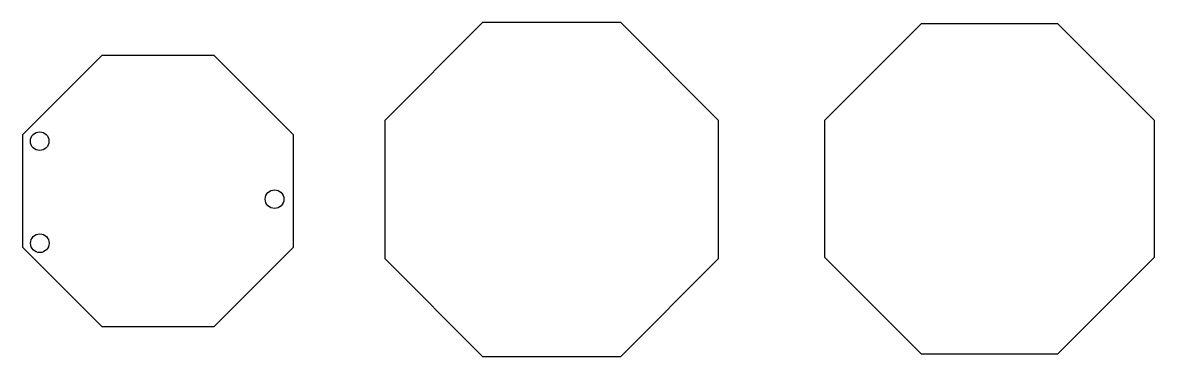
# Model space of a CAD drawing. Extents: x 1523 to 11612, y -265 to 2711.
import ezdxf

# ---------------------------------------------------------------- set-up
doc = ezdxf.new("R2010")
doc.units = 9
doc.header["$MEASUREMENT"] = 0

msp = doc.modelspace()

# ---------------------------------------------------------------- linework, layer by layer
for p, q in [((5624, 2711), (4752, 1839)), ((6856, 2711), (5624, 2711)), ((7728, 1839), (6856, 2711)), ((9533, 2699), (8671, 1838)), ((10751, 2699), (9533, 2699)), ((11612, 1838), (10751, 2699)), ((2230, 2417), (1523, 1710)), ((3230, 2417), (2230, 2417)), ((3937, 1710), (3230, 2417)), ((4752, 1839), (4752, 607)), ((7728, 607), (7728, 1839)), ((8671, 1838), (8671, 620)), ((11612, 620), (11612, 1838)), ((1523, 1710), (1523, 710)), ((3937, 710), (3937, 1710)), ((1523, 710), (2230, 3)), ((3230, 3), (3937, 710)), ((4752, 607), (5624, -265)), ((6856, -265), (7728, 607)), ((8671, 620), (9533, -242)), ((10751, -242), (11612, 620)), ((2230, 3), (3230, 3)), ((5624, -265), (6856, -265)), ((9533, -242), (10751, -242))]:
    msp.add_line(p, q)
for centre in [(1675, 1654), (3769, 1137), (1676, 744)]:
    msp.add_circle(centre, 83)

doc.saveas('drawing.dxf')
